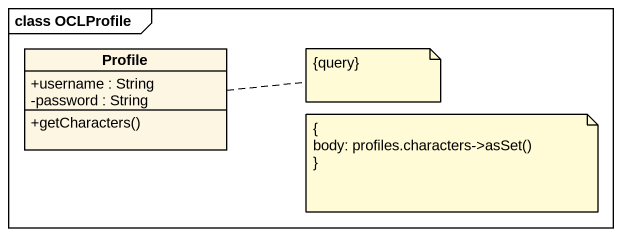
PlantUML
@startuml
mainframe class OCLProfile
hide circle
hide empty members
skinparam classAttributeIconSize 0
class Profile {
  +username : String
  -password : String
  +getCharacters()
}
note right of Profile : {query}
note as N2
  {
  body: profiles.characters->asSet()
  ~}
end note
@enduml
